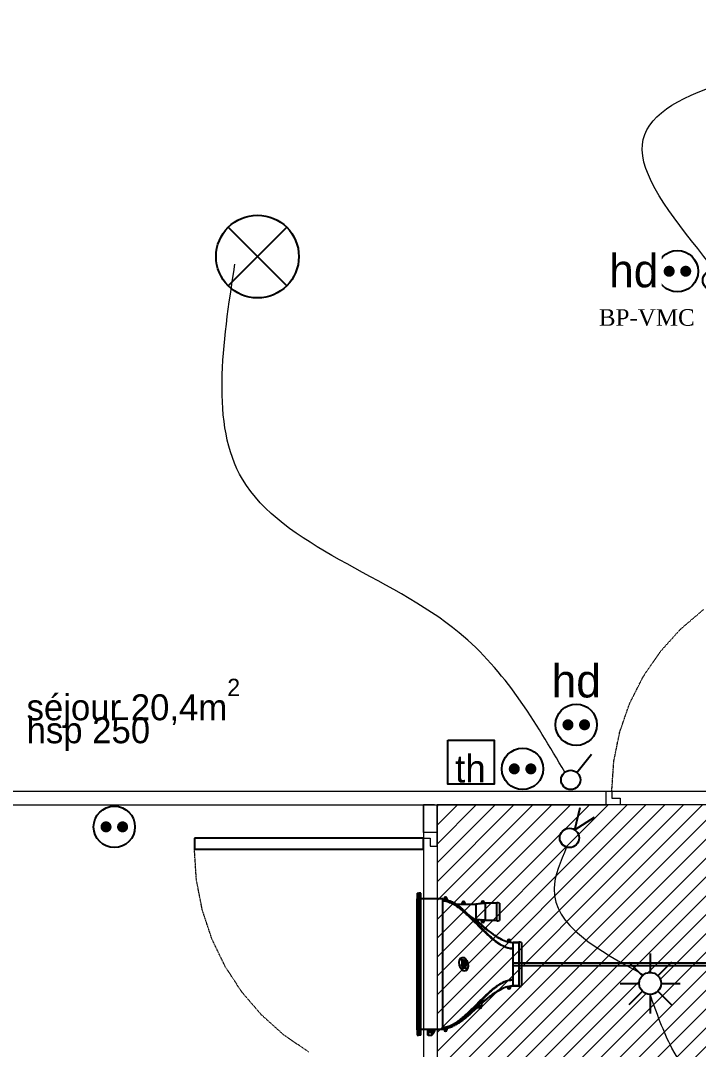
# Model space of a CAD drawing. Header units: centimetres. Extents: x 2191 to 12545, y -680 to 18662.
# Drawn here: x 7956.4 to 8202.1, y 9212.9 to 9585.8 of the extents above; entities that cross this region are included whole.
import ezdxf

# ---------------------------------------------------------------- set-up
doc = ezdxf.new("R2010")
doc.units = ezdxf.units.CM
doc.linetypes.add('Style de ligne -18', pattern=[0.164042, 0.054681, -0.109361])
doc.linetypes.add('VW-01', pattern=[0.41656, 0.20828, -0.20828])
for name, color, linetype in [('B Faux plafonds', 252, 'Continuous'), ('B Faux plafonds_Hatch', 252, 'Continuous'), ('B Général', 252, 'Continuous'), ('C ANNOTATIONS-prestations', 252, 'Continuous'), ('C ANNOTATIONS-texte', 252, 'Continuous'), ('D SURFACES-shab', 252, 'Continuous'), ('prlm-CHAUFF', 4, 'Continuous')]:
    doc.layers.add(name, color=color, linetype=linetype)
doc.layers.add('prlm-ELEC-CFO', color=1, linetype='Continuous', lineweight=25)
doc.styles.add('Eurostile', font='Eurosti.TTF')
doc.styles.add('prlm-elec-cfo', font='comic.ttf', dxfattribs={"height": 12})
doc.styles.add('prlm-vmc', font='pala.ttf', dxfattribs={"height": 14})

# ---------------------------------------------------------------- blocks, each defined once
blk = doc.blocks.new('xi.PC')
at = {"color": 0, "lineweight": 5}
blk.add_wipeout([(-7.5, -7.5), (7.5, -7.5), (7.5, 7.5), (-7.5, 7.5)], dxfattribs=at).dxf.layer = 'prlm-ELEC-CFO'
at = {"layer": 'prlm-ELEC-CFO', "color": 0, "linetype": 'ByBlock', "lineweight": 5, "const_width": 2}
for points in [[(-4, 0, 1), (-2, 0, 1)], [(2, 0, 1), (4, 0, 1)]]:
    blk.add_lwpolyline(points, format="xyb", close=True, dxfattribs=at)
at = {"layer": 'prlm-ELEC-CFO', "color": 0, "linetype": 'ByBlock', "lineweight": -2}
blk.add_circle((0, 0), 7.5, dxfattribs=at)
blk = doc.blocks.new('xi.SPOT')
at = {"color": 0, "lineweight": 5}
blk.add_wipeout([(-4, 0), (-2.83, -2.83), (0, -4), (2.83, -2.83), (4, 0), (2.83, 2.83), (0, 4), (-2.83, 2.83)], dxfattribs=at).dxf.layer = 'prlm-ELEC-CFO'
at = {"layer": 'prlm-ELEC-CFO', "color": 0, "linetype": 'ByBlock', "lineweight": -2, "flags": 128}
for points in [[(-7.69, 7.69), (-2.83, 2.83)], [(0, 10.88), (0, 4)], [(7.69, 7.69), (2.83, 2.83)], [(-10.88, 0), (-4, 0)], [(4, 0), (10.88, 0)], [(-2.83, -2.83), (-7.69, -7.69)], [(2.83, -2.83), (7.69, -7.69)], [(0, -4), (0, -10.88)]]:
    blk.add_lwpolyline(points, dxfattribs=at)
at = {"layer": 'prlm-ELEC-CFO', "color": 0, "linetype": 'ByBlock', "lineweight": -2}
blk.add_circle((0, 0), 4, dxfattribs=at)
blk = doc.blocks.new('xi.VV')
at = {"layer": 'prlm-ELEC-CFO', "color": 0}
blk.add_lwpolyline([(6.95, 3.42), (0.01, -1.13), (1.91, 6.95)], dxfattribs=at)
blk.add_circle((-2, -4), 3.5, dxfattribs=at)
blk = doc.blocks.new('xi.PTCE')
at = {"layer": 'prlm-ELEC-CFO', "color": 0}
for points in [[(-10.61, 10.61), (10.61, -10.61)], [(10.61, 10.61), (-10.61, -10.61)]]:
    blk.add_lwpolyline(points, dxfattribs=at)
at = {"layer": 'prlm-ELEC-CFO', "color": 0, "linetype": 'ByBlock'}
blk.add_circle((0, 0), 15, dxfattribs=at)
blk = doc.blocks.new('xi.SA')
at = {"layer": 'prlm-ELEC-CFO', "color": 0}
blk.add_lwpolyline([(0.2, -1.28), (5.5, 5.28)], dxfattribs=at)
blk.add_circle((-2, -4), 3.5, dxfattribs=at)
blk = doc.blocks.new('xi.DA')
at = {"layer": 'prlm-ELEC-CFO', "color": 0}
for points in [[(4.05, 1.39), (-1.17, 4.34)], [(0.61, -1.67), (7.04, 4.05), (1.81, 7.01)]]:
    blk.add_lwpolyline(points, dxfattribs=at)
blk.add_circle((-2, -4), 3.5, dxfattribs=at)
blk = doc.blocks.new('xi.PCHD')
at = {"color": 0, "lineweight": 5}
blk.add_wipeout([(-7.5, -7.5), (7.5, -7.5), (7.5, 7.5), (-7.5, 7.5)], dxfattribs=at).dxf.layer = 'prlm-ELEC-CFO'
at = {"layer": 'prlm-ELEC-CFO', "color": 0, "linetype": 'ByBlock', "lineweight": 5, "const_width": 2}
for points in [[(-4, 0, 1), (-2, 0, 1)], [(2, 0, 1), (4, 0, 1)]]:
    blk.add_lwpolyline(points, format="xyb", close=True, dxfattribs=at)
at = {"layer": 'prlm-ELEC-CFO', "color": 0, "linetype": 'ByBlock', "lineweight": -2}
blk.add_circle((0, 0), 7.5, dxfattribs=at)

msp = doc.modelspace()

# ---------------------------------------------------------------- hatches: boundary and pattern name
at = {"layer": 'B Faux plafonds_Hatch', "linetype": 'Continuous', "lineweight": 5, "true_color": 0xaaaaaa}
h = msp.add_hatch(dxfattribs=at)
h.set_pattern_fill('F_P__SOFFITE', color=253, style=0, pattern_type=2)
h.set_pattern_definition([(45, (8117.074, 9290.181), (-3.52778, 3.30729), [])])
h.paths.add_polyline_path([(8137.53, 9301.49), (8137.53, 9301.49), (8107.37, 9301.49), (8107.38, 9175.49), (8161.68, 9175.49), (8161.68, 9150.51), (8228.68, 9150.51), (8228.68, 9120.5), (8291.69, 9120.5), (8291.69, 8891.51), (8411.69, 8891.51), (8411.69, 9372.11), (8266.69, 9372.11), (8266.68, 9301.49)])

# ---------------------------------------------------------------- linework, layer by layer
at = {"layer": 'B Faux plafonds', "linetype": 'VW-01', "lineweight": 5, "flags": 128}
msp.add_lwpolyline([(8137.53, 9301.49), (8137.53, 9301.49), (8107.37, 9301.49), (8107.38, 9175.49), (8161.68, 9175.49), (8161.68, 9150.51), (8228.68, 9150.51), (8228.68, 9120.5), (8291.69, 9120.5), (8291.69, 8891.51), (8411.69, 8891.51), (8411.69, 9372.11), (8266.69, 9372.11), (8266.68, 9301.49)], close=True, dxfattribs=at)
at = {"layer": 'B Général', "linetype": 'Style de ligne -18', "lineweight": 5}
for p, q in [((8195.58, 9365.18), (8203.94, 9372.34)), ((8188.25, 9357.02), (8195.58, 9365.18)), ((8182.07, 9347.99), (8188.25, 9357.02)), ((8177.15, 9338.26), (8182.07, 9347.99)), ((8173.58, 9327.98), (8177.15, 9338.26)), ((8171.41, 9317.33), (8173.58, 9327.98)), ((8170.68, 9306.49), (8171.41, 9317.33)), ((8020.09, 9274.39), (8019.38, 9285.49)), ((8022.21, 9263.49), (8020.09, 9274.39)), ((8025.7, 9252.96), (8022.21, 9263.49)), ((8030.5, 9242.99), (8025.7, 9252.96)), ((8036.53, 9233.74), (8030.5, 9242.99)), ((8043.69, 9225.39), (8036.53, 9233.74)), ((8051.85, 9218.05), (8043.69, 9225.39)), ((8060.88, 9211.88), (8051.85, 9218.05))]:
    msp.add_line(p, q, dxfattribs=at)
at = {"layer": 'B Général', "color": 7, "linetype": 'Continuous', "lineweight": 13}
for p, q in [((7822.38, 9306.47), (8168.68, 9306.49)), ((7822.38, 9301.47), (8168.68, 9301.49)), ((8102.38, 9291.49), (8102.38, 9301.49)), ((8107.38, 9291.49), (8107.38, 9301.49))]:
    msp.add_line(p, q, dxfattribs=at)
at = {"layer": 'B Général', "color": 7, "linetype": 'Continuous', "lineweight": 5}
for p, q in [((7822.38, 9306.47), (8168.68, 9306.49)), ((8168.68, 9301.49), (8168.68, 9306.49)), ((7822.38, 9301.47), (8101.38, 9301.49)), ((8106.38, 9301.49), (8102.38, 9301.49)), ((8102.38, 9291.49), (8102.38, 9301.49)), ((8107.38, 9301.49), (8168.68, 9301.49)), ((8107.38, 9291.49), (8107.38, 9301.49)), ((8107.38, 9291.49), (8102.38, 9291.49)), ((8102.38, 9291.49), (8102.38, 9289.49)), ((8107.38, 9291.49), (8102.38, 9291.49)), ((8107.38, 9286.49), (8107.38, 9291.49)), ((8102.38, 9289.49), (8104.88, 9289.49)), ((8104.88, 9289.49), (8104.88, 9286.49)), ((8104.88, 9286.49), (8107.38, 9286.49))]:
    msp.add_line(p, q, dxfattribs=at)
at = {"layer": 'B Général'}
for p, q in [((8102.38, 9289.49), (8019.38, 9289.49)), ((8019.38, 9289.49), (8019.38, 9285.49)), ((8102.38, 9285.49), (8102.38, 9289.49)), ((8019.38, 9285.49), (8102.38, 9285.49))]:
    msp.add_line(p, q, dxfattribs=at)
at = {"layer": 'B Général', "color": 7, "linetype": 'Continuous', "lineweight": 5, "flags": 128}
msp.add_lwpolyline([(8168.68, 9306.49), (8170.68, 9306.49), (8170.68, 9303.99), (8173.68, 9303.99), (8173.68, 9301.49), (8168.68, 9301.49), (8168.68, 9301.49), (8168.68, 9301.49), (8168.68, 9305.78), (8168.68, 9305.78)], close=True, dxfattribs=at)
at = {"layer": 'D SURFACES-shab', "color": 1, "lineweight": 18, "true_color": 0xff0000, "flags": 128}
for points in [[(8261.68, 9306.5), (8261.68, 9443.41), (8217.16, 9443.41), (8217.16, 9510.42), (8222.16, 9510.42), (8222.16, 9450.41), (8405.69, 9450.41), (8405.69, 9692.42), (7821.38, 9692.42), (7821.38, 9306.5)], [(7821.38, 9301.47), (8102.38, 9301.47), (8102.38, 8891.51), (7821.38, 8891.51)], [(8261.68, 9238.53), (8261.68, 9301.49), (8107.38, 9301.49), (8107.38, 9177.59), (8161.68, 9177.59), (8161.68, 9154.81), (8228.68, 9154.81), (8228.68, 9124.81), (8291.69, 9124.81), (8291.69, 9238.53)]]:
    msp.add_lwpolyline(points, close=True, dxfattribs=at)
at = {"layer": 'prlm-CHAUFF', "ltscale": 50}
for p, q in [((8100.12, 9269.51), (8100.61, 9269.51)), ((8100.12, 9269.51), (8100.12, 9218.01)), ((8100.12, 9220.01), (8100.12, 9267.51)), ((8100.12, 9267.51), (8100.12, 9220.01)), ((8100.12, 9267.51), (8100.12, 9267.51)), ((8100.12, 9267.48), (8100.12, 9267.51)), ((8100.14, 9267.51), (8100.14, 9220.01)), ((8100.14, 9267.51), (8100.16, 9267.51)), ((8100.16, 9267.44), (8100.14, 9267.51)), ((8100.16, 9220.01), (8100.16, 9267.51)), ((8100.18, 9267.51), (8100.18, 9220.01)), ((8100.18, 9267.51), (8100.22, 9267.51)), ((8100.22, 9267.4), (8100.18, 9267.51)), ((8100.22, 9220.01), (8100.22, 9267.51)), ((8100.25, 9267.51), (8100.25, 9220.01)), ((8100.25, 9267.51), (8100.31, 9267.51)), ((8100.31, 9267.35), (8100.25, 9267.51)), ((8100.31, 9220.01), (8100.31, 9267.51)), ((8100.35, 9267.51), (8100.35, 9220.01)), ((8100.35, 9267.51), (8100.42, 9267.51)), ((8100.42, 9267.31), (8100.35, 9267.51)), ((8100.42, 9220.01), (8100.42, 9267.51)), ((8100.61, 9218.01), (8100.61, 9269.51)), ((8100.61, 9269.51), (8100.68, 9269.51)), ((8101.42, 9269.51), (8100.68, 9269.51)), ((8100.68, 9269.51), (8100.68, 9218.01)), ((8101.42, 9218.01), (8101.42, 9269.51)), ((8109.42, 9267.46), (8101.42, 9267.46)), ((8109.42, 9220.06), (8109.42, 9267.46)), ((8109.92, 9267.11), (8109.92, 9267.56)), ((8110.26, 9267.51), (8110.26, 9267.61)), ((8110.26, 9267.61), (8110.37, 9267.61)), ((8110.37, 9267.51), (8110.26, 9267.51)), ((8110.37, 9267.71), (8110.47, 9267.71)), ((8110.37, 9267.61), (8110.37, 9267.71)), ((8110.37, 9267.4), (8110.37, 9267.51)), ((8110.47, 9267.4), (8110.37, 9267.4)), ((8110.47, 9267.71), (8110.47, 9267.61)), ((8110.47, 9267.61), (8110.57, 9267.61)), ((8110.57, 9267.51), (8110.47, 9267.51)), ((8110.47, 9267.51), (8110.47, 9267.4)), ((8110.57, 9267.61), (8110.57, 9267.51)), ((8110.92, 9267.56), (8110.92, 9266.94)), ((8109.83, 9267.12), (8109.92, 9267.11)), ((8114.29, 9265.56), (8116.42, 9265.56)), ((8114.29, 9265.56), (8116.42, 9265.56)), ((8116.42, 9265.41), (8116.42, 9265.96)), ((8117.42, 9265.41), (8116.42, 9265.41)), ((8116.76, 9266.01), (8116.87, 9266.01)), ((8116.76, 9265.91), (8116.76, 9266.01)), ((8116.87, 9265.91), (8116.76, 9265.91)), ((8116.87, 9266.11), (8116.97, 9266.11)), ((8116.87, 9266.01), (8116.87, 9266.11)), ((8116.87, 9265.8), (8116.87, 9265.91)), ((8116.97, 9265.8), (8116.87, 9265.8)), ((8116.97, 9266.11), (8116.97, 9266.01)), ((8116.97, 9266.01), (8117.07, 9266.01)), ((8117.07, 9265.91), (8116.97, 9265.91)), ((8116.97, 9265.91), (8116.97, 9265.8)), ((8117.07, 9266.01), (8117.07, 9265.91)), ((8117.42, 9265.96), (8117.42, 9265.41)), ((8117.42, 9265.56), (8121.42, 9265.56)), ((8117.42, 9265.56), (8121.42, 9265.56)), ((8121.42, 9265.56), (8121.42, 9259.96)), ((8123.42, 9265.61), (8123.42, 9266.16)), ((8123.47, 9265.61), (8123.42, 9265.61)), ((8124.42, 9265.72), (8123.47, 9265.61)), ((8123.76, 9266.11), (8123.76, 9266.21)), ((8123.76, 9266.21), (8123.87, 9266.21)), ((8123.87, 9266.11), (8123.76, 9266.11)), ((8123.87, 9266.31), (8123.97, 9266.31)), ((8123.87, 9266.21), (8123.87, 9266.31)), ((8123.87, 9266), (8123.87, 9266.11)), ((8123.97, 9266), (8123.87, 9266)), ((8123.97, 9266.31), (8123.97, 9266.21)), ((8123.97, 9266.21), (8124.07, 9266.21)), ((8123.97, 9266.11), (8123.97, 9266)), ((8124.07, 9266.11), (8123.97, 9266.11)), ((8124.07, 9266.21), (8124.07, 9266.11)), ((8124.42, 9266.16), (8124.42, 9265.72)), ((8124.92, 9259.61), (8124.92, 9265.91)), ((8129.02, 9265.91), (8124.92, 9265.91)), ((8129.02, 9265.91), (8124.92, 9265.91)), ((8129.02, 9259.51), (8129.02, 9266.01)), ((8129.92, 9265.91), (8129.92, 9259.61)), ((8121.26, 9259.96), (8121.42, 9259.96)), ((8121.26, 9259.96), (8123.42, 9257.89)), ((8123.42, 9257.89), (8121.26, 9259.96)), ((8121.26, 9259.96), (8121.42, 9259.96)), ((8123.42, 9259.91), (8123.47, 9259.91)), ((8123.42, 9259.36), (8123.42, 9259.91)), ((8123.47, 9259.91), (8124.42, 9259.79)), ((8124.42, 9259.79), (8124.42, 9259.36)), ((8123.76, 9259.31), (8123.76, 9259.41)), ((8123.76, 9259.41), (8123.87, 9259.41)), ((8123.87, 9259.31), (8123.76, 9259.31)), ((8123.87, 9259.51), (8123.97, 9259.51)), ((8123.87, 9259.41), (8123.87, 9259.51)), ((8123.87, 9259.2), (8123.87, 9259.31)), ((8123.97, 9259.2), (8123.87, 9259.2)), ((8123.97, 9259.51), (8123.97, 9259.41)), ((8123.97, 9259.41), (8124.07, 9259.41)), ((8124.07, 9259.31), (8123.97, 9259.31)), ((8123.97, 9259.31), (8123.97, 9259.2)), ((8124.07, 9259.41), (8124.07, 9259.31)), ((8129.02, 9259.61), (8124.92, 9259.61)), ((8129.02, 9259.61), (8124.92, 9259.61)), ((8129.89, 9253.16), (8129.89, 9253.16)), ((8132.92, 9252.21), (8132.92, 9251.91)), ((8133.26, 9252.16), (8133.26, 9252.26)), ((8133.26, 9252.26), (8133.37, 9252.26)), ((8133.37, 9252.37), (8133.47, 9252.37)), ((8133.37, 9252.26), (8133.37, 9252.37)), ((8133.47, 9252.37), (8133.47, 9252.26)), ((8133.47, 9252.26), (8133.57, 9252.26)), ((8133.57, 9252.26), (8133.57, 9252.16)), ((8133.92, 9251.66), (8133.92, 9252.21)), ((8132.92, 9251.91), (8133.6, 9251.71)), ((8133.37, 9252.16), (8133.26, 9252.16)), ((8133.37, 9252.06), (8133.37, 9252.16)), ((8133.47, 9252.06), (8133.37, 9252.06)), ((8133.47, 9252.16), (8133.47, 9252.06)), ((8133.57, 9252.16), (8133.47, 9252.16)), ((8133.92, 9251.66), (8133.6, 9251.71)), ((8134.92, 9249.43), (8134.92, 9251.66)), ((8137.02, 9251.66), (8134.92, 9251.66)), ((8134.92, 9251.66), (8137.02, 9251.66)), ((8134.92, 9238.09), (8134.92, 9249.43)), ((8137.02, 9251.76), (8137.02, 9235.76)), ((8137.92, 9251.66), (8137.92, 9235.86)), ((8134.92, 9244.26), (8337.09, 9244.26)), ((8134.92, 9243.26), (8338.09, 9243.26)), ((8134.92, 9235.86), (8134.92, 9238.09)), ((8129.89, 9234.35), (8129.89, 9234.38)), ((8130.43, 9234.64), (8130.43, 9234.67)), ((8132.92, 9235.6), (8133.6, 9235.8)), ((8132.92, 9235.3), (8132.92, 9235.6)), ((8133.26, 9235.25), (8133.26, 9235.35)), ((8133.26, 9235.35), (8133.37, 9235.35)), ((8133.37, 9235.25), (8133.26, 9235.25)), ((8133.37, 9235.45), (8133.47, 9235.45)), ((8133.37, 9235.35), (8133.37, 9235.45)), ((8133.37, 9235.14), (8133.37, 9235.25)), ((8133.47, 9235.14), (8133.37, 9235.14)), ((8133.47, 9235.45), (8133.47, 9235.35)), ((8133.47, 9235.35), (8133.57, 9235.35)), ((8133.47, 9235.25), (8133.47, 9235.14)), ((8133.57, 9235.25), (8133.47, 9235.25)), ((8133.57, 9235.35), (8133.57, 9235.25)), ((8133.6, 9235.8), (8133.92, 9235.85)), ((8133.92, 9235.85), (8133.92, 9235.3)), ((8137.02, 9235.86), (8134.92, 9235.86)), ((8134.92, 9235.86), (8137.02, 9235.86)), ((8122.42, 9228.93), (8123.42, 9229.93)), ((8123.42, 9229.93), (8123.42, 9228.32)), ((8122.42, 9228.32), (8122.42, 9228.93)), ((8122.76, 9228.27), (8122.76, 9228.37)), ((8122.76, 9228.37), (8122.87, 9228.37)), ((8122.87, 9228.27), (8122.76, 9228.27)), ((8122.87, 9228.47), (8122.97, 9228.47)), ((8122.87, 9228.37), (8122.87, 9228.47)), ((8122.87, 9228.16), (8122.87, 9228.27)), ((8122.97, 9228.16), (8122.87, 9228.16)), ((8122.97, 9228.47), (8122.97, 9228.37)), ((8122.97, 9228.37), (8123.07, 9228.37)), ((8123.07, 9228.27), (8122.97, 9228.27)), ((8122.97, 9228.27), (8122.97, 9228.16)), ((8123.07, 9228.37), (8123.07, 9228.27)), ((8100.12, 9220.01), (8100.12, 9220.03)), ((8100.12, 9220.01), (8100.12, 9220.01)), ((8100.14, 9220.01), (8100.16, 9220.07)), ((8100.16, 9220.01), (8100.14, 9220.01)), ((8100.18, 9220.01), (8100.22, 9220.12)), ((8100.22, 9220.01), (8100.18, 9220.01)), ((8100.25, 9220.01), (8100.31, 9220.16)), ((8100.31, 9220.01), (8100.25, 9220.01)), ((8100.35, 9220.01), (8100.42, 9220.21)), ((8100.42, 9220.01), (8100.35, 9220.01)), ((8109.42, 9220.06), (8101.42, 9220.06)), ((8104.02, 9219.96), (8103.93, 9219.87)), ((8103.93, 9219.87), (8104.02, 9219.78)), ((8104.02, 9219.72), (8103.93, 9219.63)), ((8103.93, 9219.63), (8104.02, 9219.54)), ((8103.98, 9219.57), (8103.93, 9219.52)), ((8103.93, 9219.52), (8103.99, 9219.46)), ((8104.02, 9219.48), (8103.93, 9219.39)), ((8103.93, 9219.39), (8104.02, 9219.3)), ((8103.98, 9219.33), (8103.93, 9219.27)), ((8103.93, 9219.27), (8104, 9219.2)), ((8104.02, 9219.22), (8103.93, 9219.13)), ((8103.93, 9219.13), (8104.02, 9219.04)), ((8103.99, 9219.06), (8103.93, 9218.99)), ((8104.02, 9219.03), (8103.93, 9218.94)), ((8103.93, 9218.99), (8103.95, 9218.96)), ((8103.93, 9218.94), (8104.02, 9218.85)), ((8104.01, 9218.86), (8103.93, 9218.77)), ((8103.93, 9218.77), (8104.02, 9218.68)), ((8103.96, 9218.74), (8103.93, 9218.71)), ((8103.93, 9218.71), (8103.96, 9218.67)), ((8104, 9218.7), (8103.93, 9218.63)), ((8103.98, 9220.06), (8104.02, 9220.02)), ((8104.02, 9220.06), (8104.02, 9219.69)), ((8104.02, 9219.69), (8105.83, 9219.69)), ((8104.02, 9219.12), (8104.02, 9219.69)), ((8104.02, 9219.12), (8104.02, 9219.12)), ((8104.02, 9219.12), (8105.46, 9219.12)), ((8104.02, 9218.09), (8104.02, 9219.12)), ((8104.07, 9219.04), (8104.02, 9219.12)), ((8104.07, 9219.04), (8104.07, 9218.05)), ((8105.43, 9219.04), (8104.07, 9219.04)), ((8105.46, 9219.12), (8105.43, 9219.04)), ((8105.46, 9219.12), (8105.83, 9219.69)), ((8105.66, 9219.22), (8105.88, 9219.56)), ((8105.88, 9218.7), (8105.66, 9218.36)), ((8105.67, 9218.75), (8105.85, 9218.75)), ((8105.84, 9218.74), (8105.67, 9218.74)), ((8105.67, 9218.48), (8105.84, 9218.74)), ((8106.21, 9219.35), (8105.74, 9219.35)), ((8105.78, 9219.4), (8106.27, 9219.4)), ((8105.83, 9219.69), (8106.08, 9220.06)), ((8105.84, 9218.74), (8105.85, 9218.75)), ((8105.88, 9218.7), (8105.84, 9218.74)), ((8105.85, 9218.75), (8106.21, 9219.35)), ((8105.89, 9218.72), (8105.85, 9218.75)), ((8105.88, 9219.56), (8105.89, 9219.57)), ((8105.89, 9218.72), (8105.88, 9218.7)), ((8105.89, 9219.57), (8106.22, 9220.06)), ((8106.24, 9219.32), (8105.89, 9218.72)), ((8106.21, 9219.35), (8106.24, 9219.32)), ((8106.27, 9219.4), (8106.31, 9219.43)), ((8106.27, 9219.4), (8106.27, 9219.4)), ((8109.83, 9220.39), (8109.92, 9220.4)), ((8109.92, 9219.96), (8109.92, 9220.4)), ((8110.26, 9219.91), (8110.26, 9220.01)), ((8110.26, 9220.01), (8110.37, 9220.01)), ((8110.37, 9219.91), (8110.26, 9219.91)), ((8110.37, 9220.11), (8110.47, 9220.11)), ((8110.37, 9220.01), (8110.37, 9220.11)), ((8110.37, 9219.8), (8110.37, 9219.91)), ((8110.47, 9219.8), (8110.37, 9219.8)), ((8110.47, 9220.11), (8110.47, 9220.01)), ((8110.47, 9220.01), (8110.57, 9220.01)), ((8110.57, 9219.91), (8110.47, 9219.91)), ((8110.47, 9219.91), (8110.47, 9219.8)), ((8110.57, 9220.01), (8110.57, 9219.91)), ((8110.92, 9220.57), (8110.92, 9219.96)), ((8100.12, 9218.01), (8100.61, 9218.01)), ((8100.68, 9218.01), (8100.61, 9218.01)), ((8101.42, 9218.01), (8100.68, 9218.01)), ((8103.93, 9218.63), (8104.02, 9218.54)), ((8103.99, 9218.57), (8103.93, 9218.5)), ((8103.93, 9218.5), (8104.02, 9218.41)), ((8103.94, 9218.48), (8103.93, 9218.47)), ((8103.93, 9218.47), (8103.96, 9218.43)), ((8103.98, 9218.45), (8103.93, 9218.4)), ((8103.93, 9218.4), (8104.02, 9218.31)), ((8103.97, 9218.35), (8103.93, 9218.31)), ((8103.93, 9218.31), (8104.02, 9218.22)), ((8103.96, 9218.28), (8103.93, 9218.25)), ((8103.93, 9218.25), (8104.02, 9218.16)), ((8103.95, 9218.23), (8103.93, 9218.2)), ((8103.93, 9218.2), (8104.02, 9218.11)), ((8104.02, 9218.09), (8104.02, 9218.09)), ((8104.07, 9218.05), (8104.02, 9218.09)), ((8104.07, 9218.05), (8105.43, 9218.05))]:
    msp.add_line(p, q, dxfattribs=at)
for centre, radius in [((8110.42, 9267.56), 0.3), ((8110.42, 9267.56), 0.25), ((8116.92, 9265.96), 0.3), ((8116.92, 9265.96), 0.25), ((8123.92, 9266.16), 0.3), ((8123.92, 9266.16), 0.25), ((8123.92, 9259.36), 0.3), ((8123.92, 9259.36), 0.25), ((8133.42, 9252.21), 0.3), ((8133.42, 9252.21), 0.25), ((8133.42, 9235.3), 0.3), ((8133.42, 9235.3), 0.25), ((8122.92, 9228.32), 0.3), ((8122.92, 9228.32), 0.25), ((8110.42, 9219.96), 0.3), ((8110.42, 9219.96), 0.25)]:
    msp.add_circle(centre, radius, dxfattribs=at)
for centre, radius, start, end in [((8110.42, 9267.56), 0.5, 0, 180), ((8108.06, 9255.17), 12.12, 73.7263, 76.3852), ((8100.64, 9246.24), 23.65, 46.4099, 54.7501), ((8116.92, 9265.96), 0.5, 0, 180), ((8123.92, 9266.16), 0.5, 0, 180), ((8129.25, 9264.02), 2, 70.5755, 96.7441), ((8129.25, 9264.02), 2, 70.5755, 96.7441), ((8141.46, 9288.5), 35.1, 225.7111, 229.5265), ((8123.92, 9259.36), 0.5, 180, 0), ((8131.52, 9266.27), 11.66, 225.9701, 230.4245), ((8131.74, 9266.52), 11.99, 226.0326, 230.3619), ((8149.48, 9286.89), 39, 229.3887, 239.86), ((8149.48, 9286.89), 39, 229.3887, 239.8601), ((8129.25, 9261.49), 2, 263.2559, 289.4245), ((8129.25, 9261.49), 2, 263.2559, 289.4245), ((8139.58, 9270.67), 20.01, 241.0483, 242.7983), ((8139.58, 9270.67), 20.01, 241.0482, 242.7982), ((8135.89, 9263.27), 11.74, 242.3321, 255.441), ((8135.74, 9262.91), 11.35, 242.1374, 255.6929), ((8133.42, 9252.21), 0.5, 0, 180), ((8134.93, 9259.48), 7.82, 262.5763, 269.9264), ((8134.9, 9258.83), 7.17, 262.0923, 263.5448), ((8134.92, 9259.42), 7.77, 262.5456, 269.9423), ((8134.9, 9258.83), 7.17, 263.9053, 270.1157), ((8137.25, 9249.77), 2, 70.5755, 96.7441), ((8137.25, 9249.77), 2, 70.5755, 96.7441), ((8149.48, 9200.62), 39, 120.1399, 130.6113), ((8136.4, 9222.65), 13.43, 102.9954, 126.0824), ((8139.58, 9216.84), 20.01, 117.2018, 118.9518), ((8135.74, 9224.6), 11.35, 104.4106, 117.8626), ((8133.42, 9235.3), 0.5, 180, 0), ((8134.93, 9228.03), 7.82, 90.0736, 97.4237), ((8134.91, 9228.65), 7.25, 89.9215, 97.8382), ((8134.92, 9228.09), 7.77, 90.0577, 97.4544), ((8137.25, 9237.74), 2, 263.2559, 289.4245), ((8137.25, 9237.74), 2, 263.2559, 289.4245), ((8131.52, 9221.25), 11.66, 129.5755, 134.0299), ((8131.74, 9220.99), 11.99, 129.6381, 133.9674), ((8149.48, 9200.62), 39, 122.5506, 130.6113), ((8122.92, 9228.32), 0.5, 180, 0), ((8106.53, 9219.03), 0.448, 124.6713, 135.4982), ((8106.87, 9219), 0.703, 143.033, 152.9325), ((8095.38, 9225.47), 12.5, 331.3177, 331.5903), ((8094.18, 9226.12), 13.85, 331.9182, 334.0515), ((8094.53, 9225.99), 13.43, 332.115, 333.7632), ((8110.42, 9219.96), 0.5, 180, 0), ((8095.38, 9225.47), 12.5, 323.7494, 325.0637), ((8106.33, 9217.87), 0.836, 144.1326, 149.2425)]:
    msp.add_arc(centre, radius, start, end, dxfattribs=at)
msp.add_ellipse((8116.96, 9243.76), major_axis=(0.57, -2.49), ratio=0.600775, dxfattribs=at)
for points, knots in [([(8109.42, 9267.15), (8109.69, 9267.14), (8109.97, 9267.11), (8110.61, 9267.01), (8110.97, 9266.92), (8112.02, 9266.6), (8112.7, 9266.3), (8114.01, 9265.58), (8114.63, 9265.18), (8115.82, 9264.31), (8116.39, 9263.85), (8116.95, 9263.37)], [0.0331631, 0.0331631, 0.0331631, 0.0331631, 0.125, 0.125, 0.25, 0.25, 0.5, 0.5, 0.75, 0.75, 1, 1, 1, 1]), ([(8134.92, 9249.43), (8134.75, 9249.43), (8134.58, 9249.43), (8134.24, 9249.46), (8134.07, 9249.48), (8133.56, 9249.55), (8133.23, 9249.62), (8132.58, 9249.81), (8132.26, 9249.92), (8131.63, 9250.17), (8131.32, 9250.31), (8130.42, 9250.76), (8129.85, 9251.1), (8128.75, 9251.83), (8128.23, 9252.22), (8126.69, 9253.45), (8125.71, 9254.33), (8123.81, 9256.14), (8122.88, 9257.07), (8121.02, 9258.94), (8120.09, 9259.88), (8118.19, 9261.71), (8117.22, 9262.6), (8115.69, 9263.83), (8115.17, 9264.23), (8114.35, 9264.79), (8114.08, 9264.97), (8113.51, 9265.31), (8113.22, 9265.47), (8112.33, 9265.93), (8111.72, 9266.18), (8110.77, 9266.46), (8110.45, 9266.53), (8109.89, 9266.61), (8109.65, 9266.64), (8109.42, 9266.65)], [0, 0, 0, 0, 0.015625, 0.015625, 0.03125, 0.03125, 0.0625, 0.0625, 0.09375, 0.09375, 0.125, 0.125, 0.1875, 0.1875, 0.25, 0.25, 0.375, 0.375, 0.5, 0.5, 0.625, 0.625, 0.75, 0.75, 0.8125, 0.8125, 0.84375, 0.84375, 0.875, 0.875, 0.9375, 0.9375, 0.96875, 0.96875, 0.9907189, 0.9907189, 0.9907189, 0.9907189]), ([(8110.92, 9266.95), (8111.21, 9266.88), (8111.51, 9266.8), (8111.94, 9266.65), (8112.09, 9266.6), (8112.38, 9266.49), (8112.52, 9266.43), (8112.94, 9266.26), (8113.22, 9266.13), (8113.76, 9265.85), (8114.03, 9265.71), (8114.29, 9265.56)], [0, 0, 0, 0, 0.25, 0.25, 0.375, 0.375, 0.5, 0.5, 0.75, 0.75, 1, 1, 1, 1]), ([(8114.29, 9265.56), (8114.01, 9265.72), (8113.73, 9265.87), (8113.16, 9266.16), (8112.86, 9266.29), (8112.27, 9266.54), (8111.96, 9266.65), (8111.59, 9266.77), (8111.52, 9266.79), (8111.45, 9266.81)], [0, 0, 0, 0, 0.25, 0.25, 0.5, 0.5, 0.75, 0.75, 0.8062429, 0.8062429, 0.8062429, 0.8062429]), ([(8118.68, 9261.8), (8119.92, 9260.6), (8121.12, 9259.35), (8123.52, 9256.86), (8124.71, 9255.61), (8126.59, 9253.82), (8127.22, 9253.25), (8128.55, 9252.14), (8129.23, 9251.62), (8130.33, 9250.91), (8130.7, 9250.69), (8131.49, 9250.28), (8131.89, 9250.09), (8132.72, 9249.78), (8133.15, 9249.65), (8133.81, 9249.52), (8134.03, 9249.48), (8134.36, 9249.45), (8134.47, 9249.44), (8134.69, 9249.43), (8134.81, 9249.43), (8134.92, 9249.43)], [0, 0, 0, 0, 0.25, 0.25, 0.5, 0.5, 0.625, 0.625, 0.75, 0.75, 0.8125, 0.8125, 0.875, 0.875, 0.9375, 0.9375, 0.96875, 0.96875, 0.984375, 0.984375, 1, 1, 1, 1]), ([(8118.68, 9261.8), (8118.94, 9261.57), (8119.21, 9261.34), (8119.72, 9260.93), (8119.97, 9260.74), (8120.44, 9260.39), (8120.67, 9260.25), (8120.95, 9260.08), (8121.03, 9260.04), (8121.17, 9259.97), (8121.23, 9259.96), (8121.26, 9259.96)], [0, 0, 0, 0, 0.25, 0.25, 0.5, 0.5, 0.75, 0.75, 0.875, 0.875, 1, 1, 1, 1]), ([(8130.87, 9252.66), (8130.54, 9252.82), (8129.83, 9253.19), (8128.77, 9253.83), (8127.68, 9254.59), (8126.6, 9255.41), (8125.52, 9256.29), (8124.23, 9257.41), (8122.88, 9258.62), (8121.85, 9259.56), (8121.41, 9259.96)], [0.1568082, 0.1568082, 0.1568082, 0.1568082, 0.2305418, 0.3149874, 0.4025619, 0.4929385, 0.5856877, 0.6803551, 0.8317746, 0.9509578, 0.9509578, 0.9509578, 0.9509578]), ([(8116.04, 9245.69), (8116.76, 9244.97), (8116.86, 9244.59), (8116.82, 9244.21), (8116.75, 9243.59), (8116.35, 9242.95), (8116.92, 9242.21)], [0, 0, 0, 0, 0.389075, 0.389075, 0.389075, 1, 1, 1, 1]), ([(8117.09, 9245.38), (8117.81, 9244.66), (8117.9, 9244.28), (8117.86, 9243.89), (8117.79, 9243.28), (8117.39, 9242.64), (8117.97, 9241.9)], [0, 0, 0, 0, 0.389075, 0.389075, 0.389075, 1, 1, 1, 1]), ([(8134.92, 9238.09), (8134.74, 9238.08), (8134.57, 9238.08), (8134.23, 9238.05), (8134.06, 9238.03), (8133.55, 9237.95), (8133.22, 9237.87), (8132.56, 9237.68), (8132.24, 9237.56), (8131.61, 9237.29), (8131.3, 9237.14), (8130.4, 9236.66), (8129.84, 9236.3), (8128.75, 9235.52), (8128.23, 9235.11), (8126.71, 9233.83), (8125.75, 9232.91), (8123.87, 9231.03), (8122.95, 9230.07), (8121.11, 9228.15), (8120.18, 9227.19), (8118.28, 9225.32), (8117.31, 9224.42), (8115.77, 9223.17), (8115.24, 9222.77), (8114.42, 9222.21), (8114.14, 9222.03), (8113.56, 9221.68), (8113.27, 9221.52), (8112.37, 9221.07), (8111.75, 9220.82), (8110.79, 9220.55), (8110.46, 9220.48), (8109.89, 9220.4), (8109.66, 9220.37), (8109.42, 9220.36)], [0, 0, 0, 0, 0.015625, 0.015625, 0.03125, 0.03125, 0.0625, 0.0625, 0.09375, 0.09375, 0.125, 0.125, 0.1875, 0.1875, 0.25, 0.25, 0.375, 0.375, 0.5, 0.5, 0.625, 0.625, 0.75, 0.75, 0.8125, 0.8125, 0.84375, 0.84375, 0.875, 0.875, 0.9375, 0.9375, 0.96875, 0.96875, 0.9908046, 0.9908046, 0.9908046, 0.9908046]), ([(8109.42, 9220.86), (8109.65, 9220.87), (8109.89, 9220.9), (8110.45, 9220.98), (8110.77, 9221.06), (8111.72, 9221.33), (8112.33, 9221.58), (8113.22, 9222.04), (8113.51, 9222.2), (8114.08, 9222.55), (8114.35, 9222.73), (8115.17, 9223.28), (8115.69, 9223.68), (8117.22, 9224.92), (8118.19, 9225.81), (8120.09, 9227.64), (8121.02, 9228.57), (8122.88, 9230.44), (8123.81, 9231.37), (8125.71, 9233.19), (8126.69, 9234.07), (8128.23, 9235.29), (8128.75, 9235.68), (8129.85, 9236.41), (8130.42, 9236.75), (8131.32, 9237.21), (8131.63, 9237.35), (8132.26, 9237.6), (8132.58, 9237.71), (8133.23, 9237.89), (8133.57, 9237.96), (8134.07, 9238.04), (8134.24, 9238.05), (8134.58, 9238.08), (8134.75, 9238.08), (8134.92, 9238.09)], [0.0092808, 0.0092808, 0.0092808, 0.0092808, 0.03125, 0.03125, 0.0625, 0.0625, 0.125, 0.125, 0.15625, 0.15625, 0.1875, 0.1875, 0.25, 0.25, 0.375, 0.375, 0.5, 0.5, 0.625, 0.625, 0.75, 0.75, 0.8125, 0.8125, 0.875, 0.875, 0.90625, 0.90625, 0.9375, 0.9375, 0.96875, 0.96875, 0.984375, 0.984375, 1, 1, 1, 1]), ([(8123.41, 9229.37), (8123.77, 9229.7), (8124.56, 9230.39), (8125.77, 9231.43), (8126.95, 9232.38), (8128.03, 9233.18), (8129, 9233.83), (8129.94, 9234.39), (8130.56, 9234.71), (8130.85, 9234.84)], [0.5730592, 0.5730592, 0.5730592, 0.5730592, 0.626259, 0.6884084, 0.7489718, 0.7930827, 0.8358988, 0.8773199, 0.9123747, 0.9123747, 0.9123747, 0.9123747]), ([(8110.92, 9220.57), (8111.2, 9220.63), (8111.49, 9220.71), (8112.05, 9220.9), (8112.34, 9221), (8113.16, 9221.35), (8113.69, 9221.61), (8114.71, 9222.2), (8115.21, 9222.51), (8116.19, 9223.19), (8116.67, 9223.54), (8118.06, 9224.64), (8118.96, 9225.42), (8120.71, 9227.02), (8121.56, 9227.84), (8122.42, 9228.66)], [0, 0, 0, 0, 0.0625, 0.0625, 0.125, 0.125, 0.25, 0.25, 0.375, 0.375, 0.5, 0.5, 0.75, 0.75, 1, 1, 1, 1]), ([(8114.96, 9222.36), (8115.12, 9222.46), (8115.62, 9222.78), (8116.43, 9223.35), (8117.4, 9224.09), (8118.37, 9224.88), (8119.45, 9225.8), (8120.64, 9226.85), (8121.66, 9227.78), (8122.25, 9228.32), (8122.41, 9228.47)], [0.1694223, 0.1694223, 0.1694223, 0.1694223, 0.1906001, 0.2339285, 0.2787061, 0.3247019, 0.3716424, 0.4351709, 0.4991397, 0.523565, 0.523565, 0.523565, 0.523565]), ([(8105.43, 9218.05), (8105.46, 9218.07), (8105.48, 9218.1), (8105.51, 9218.21), (8105.52, 9218.28), (8105.52, 9218.4), (8105.51, 9218.45), (8105.51, 9218.55), (8105.5, 9218.6), (8105.48, 9218.77), (8105.46, 9218.9), (8105.43, 9219.04)], [0, 0, 0, 0, 0.25, 0.25, 0.5, 0.5, 0.625, 0.625, 0.75, 0.75, 1, 1, 1, 1]), ([(8105.62, 9219.11), (8105.62, 9219.11), (8105.62, 9219.11), (8105.62, 9219.12), (8105.62, 9219.12), (8105.62, 9219.13), (8105.62, 9219.14), (8105.62, 9219.14), (8105.62, 9219.15), (8105.63, 9219.16), (8105.63, 9219.18), (8105.65, 9219.2), (8105.65, 9219.21), (8105.66, 9219.22)], [0, 0, 0, 0, 0.061789, 0.122374, 0.182441, 0.242697, 0.303842, 0.366548, 0.43144, 0.49908, 0.668346, 0.832646, 1, 1, 1, 1]), ([(8105.62, 9218.31), (8105.63, 9218.31), (8105.63, 9218.32), (8105.64, 9218.33), (8105.64, 9218.34), (8105.65, 9218.36), (8105.65, 9218.37), (8105.66, 9218.38), (8105.66, 9218.4), (8105.66, 9218.42), (8105.67, 9218.43), (8105.67, 9218.45), (8105.67, 9218.47), (8105.67, 9218.49), (8105.68, 9218.51), (8105.68, 9218.53), (8105.68, 9218.56), (8105.68, 9218.59), (8105.68, 9218.63), (8105.68, 9218.68), (8105.67, 9218.73), (8105.67, 9218.78), (8105.66, 9218.84), (8105.65, 9218.9), (8105.64, 9218.97), (8105.63, 9219.04), (8105.62, 9219.08), (8105.62, 9219.11)], [0.0304712, 0.0304712, 0.0304712, 0.0304712, 0.0599457, 0.0897682, 0.1195016, 0.1491541, 0.1787343, 0.2082505, 0.2377114, 0.2671256, 0.2965018, 0.3258487, 0.355175, 0.3844897, 0.4138015, 0.4431194, 0.4724522, 0.5018089, 0.5568669, 0.611863, 0.6668562, 0.7219052, 0.7770682, 0.8324028, 0.8879658, 0.9438132, 1, 1, 1, 1]), ([(8106.27, 9219.4), (8106.27, 9219.4), (8106.28, 9219.41), (8106.28, 9219.42), (8106.29, 9219.43), (8106.3, 9219.43), (8106.3, 9219.44), (8106.31, 9219.46), (8106.31, 9219.47), (8106.32, 9219.48), (8106.32, 9219.49), (8106.33, 9219.51), (8106.33, 9219.52), (8106.33, 9219.54), (8106.33, 9219.56), (8106.34, 9219.57), (8106.34, 9219.59), (8106.34, 9219.61), (8106.34, 9219.64), (8106.34, 9219.67), (8106.33, 9219.71), (8106.33, 9219.76), (8106.32, 9219.8), (8106.32, 9219.85), (8106.31, 9219.91), (8106.3, 9219.97), (8106.29, 9220.01), (8106.28, 9220.04), (8106.28, 9220.05)], [0, 0, 0, 0, 0.0300773, 0.0600539, 0.0899314, 0.1197114, 0.1493956, 0.1789856, 0.2084831, 0.2378898, 0.2672073, 0.2964374, 0.3255817, 0.3546421, 0.3836203, 0.4125181, 0.4413372, 0.4700795, 0.4987468, 0.5532579, 0.6080368, 0.6630958, 0.7184471, 0.7741027, 0.8300742, 0.8863734, 0.9430116, 0.9677174, 0.9677174, 0.9677174, 0.9677174]), ([(8106.32, 9220.05), (8106.32, 9220.05), (8106.33, 9220.04), (8106.33, 9220.01), (8106.34, 9219.98), (8106.34, 9219.95), (8106.35, 9219.92), (8106.35, 9219.89), (8106.36, 9219.87), (8106.36, 9219.84), (8106.37, 9219.81), (8106.37, 9219.79), (8106.37, 9219.76), (8106.37, 9219.74), (8106.37, 9219.72), (8106.38, 9219.69), (8106.38, 9219.67), (8106.38, 9219.64), (8106.38, 9219.61), (8106.37, 9219.58), (8106.37, 9219.55), (8106.36, 9219.52), (8106.36, 9219.5), (8106.35, 9219.47), (8106.34, 9219.45), (8106.32, 9219.44), (8106.31, 9219.43), (8106.31, 9219.43)], [0.053874, 0.053874, 0.053874, 0.053874, 0.0607104, 0.0907643, 0.1206402, 0.1503557, 0.1799287, 0.2093776, 0.238721, 0.2679778, 0.2971672, 0.3263086, 0.3554219, 0.3845269, 0.4136437, 0.4427926, 0.4719939, 0.5012681, 0.5562327, 0.6110034, 0.6657154, 0.7205017, 0.7754929, 0.8308166, 0.8865967, 0.9429527, 1, 1, 1, 1]), ([(8106.37, 9219.52), (8106.37, 9219.52), (8106.38, 9219.53), (8106.38, 9219.54), (8106.39, 9219.55), (8106.39, 9219.57), (8106.39, 9219.58), (8106.4, 9219.59), (8106.4, 9219.61), (8106.4, 9219.63), (8106.4, 9219.64), (8106.4, 9219.66), (8106.4, 9219.68), (8106.4, 9219.71), (8106.4, 9219.74), (8106.4, 9219.78), (8106.4, 9219.82), (8106.39, 9219.87), (8106.38, 9219.92), (8106.38, 9219.97), (8106.37, 9220.02), (8106.36, 9220.05), (8106.36, 9220.05)], [0.1059402, 0.1059402, 0.1059402, 0.1059402, 0.1359504, 0.1694868, 0.202886, 0.2361704, 0.2693627, 0.3024859, 0.3355633, 0.3686184, 0.401675, 0.434757, 0.4678887, 0.5010941, 0.5629781, 0.6246926, 0.6863942, 0.7482374, 0.8103737, 0.8729511, 0.9361135, 0.9654522, 0.9654522, 0.9654522, 0.9654522])]:
    msp.add_open_spline(points, degree=3, knots=knots, dxfattribs=at)
for points in [[(8110.92, 9266.94), (8110.59, 9267.02), (8110.25, 9267.08), (8109.92, 9267.11)], [(8123.42, 9265.77), (8122.75, 9265.67), (8122.08, 9265.56), (8121.42, 9265.56)], [(8123.42, 9265.77), (8122.75, 9265.67), (8122.08, 9265.56), (8121.42, 9265.56)], [(8124.92, 9265.91), (8124.75, 9265.91), (8124.58, 9265.9), (8124.42, 9265.89)], [(8124.92, 9265.91), (8124.75, 9265.91), (8124.58, 9265.9), (8124.42, 9265.89)], [(8123.42, 9259.74), (8122.75, 9259.84), (8122.08, 9259.96), (8121.42, 9259.96)], [(8123.42, 9259.74), (8122.75, 9259.84), (8122.08, 9259.96), (8121.42, 9259.96)], [(8124.92, 9259.61), (8124.75, 9259.61), (8124.58, 9259.61), (8124.42, 9259.63)], [(8124.92, 9259.61), (8124.75, 9259.61), (8124.58, 9259.61), (8124.42, 9259.63)], [(8116.46, 9244.3), (8116.5, 9244.69), (8116.4, 9245.07), (8116.04, 9245.69)], [(8116.58, 9245.54), (8117.29, 9244.81), (8117.39, 9244.44), (8117.35, 9244.05)], [(8116.99, 9244.15), (8117.03, 9244.54), (8116.94, 9244.92), (8116.58, 9245.54)], [(8117.5, 9243.99), (8117.54, 9244.38), (8117.45, 9244.76), (8117.09, 9245.38)], [(8116.92, 9242.21), (8115.99, 9243.04), (8116.39, 9243.69), (8116.46, 9244.3)], [(8117.46, 9242.06), (8116.52, 9242.88), (8116.93, 9243.53), (8116.99, 9244.15)], [(8117.35, 9244.05), (8117.28, 9243.44), (8116.88, 9242.79), (8117.46, 9242.06)], [(8117.97, 9241.9), (8117.03, 9242.73), (8117.44, 9243.38), (8117.5, 9243.99)], [(8109.92, 9220.4), (8110.25, 9220.44), (8110.59, 9220.49), (8110.92, 9220.57)]]:
    msp.add_open_spline(points, degree=3, dxfattribs=at)
at = {"layer": 'prlm-ELEC-CFO', "lineweight": 13}
for points in [[(8206.38, 9497.49), (8181.69, 9538.9), (8265.92, 9574.37)], [(8153.67, 9313.35), (8115.38, 9363.87), (8036.81, 9419.53), (8034.03, 9497.45)]]:
    msp.add_spline(points, degree=3, dxfattribs=at)

# ---------------------------------------------------------------- block references
at = {"layer": 'prlm-ELEC-CFO'}
for name, p in [('xi.PTCE', (8042.24, 9500.25)), ('xi.DA', (8209.15, 9495.65)), ('xi.SA', (8157.78, 9314.56)), ('xi.VV', (8157.33, 9293.55))]:
    msp.add_blockref(name, p, dxfattribs=at)

# ---------------------------------------------------------------- texts
at = {"layer": 'C ANNOTATIONS-prestations', "insert": (7958.53, 9333.26), "char_height": 9.412, "width": 106.0944, "attachment_point": 1, "line_spacing_factor": 0.894142, "style": 'Eurostile'}
msp.add_mtext('hsp 250', dxfattribs=at)
at = {"layer": 'C ANNOTATIONS-texte', "insert": (7958.53, 9347.23), "char_height": 9.412, "width": 102.2143, "attachment_point": 1, "line_spacing_factor": 0.894142, "style": 'Eurostile'}
msp.add_mtext('séjour 20,4m{\\H0.6667x;\\S2^ ;}', dxfattribs=at)
at = {"layer": 'prlm-ELEC-CFO', "insert": (8166, 9481.18), "char_height": 6, "attachment_point": 1, "style": 'prlm-vmc'}
msp.add_mtext_dynamic_manual_height_columns('BP-VMC', width=101.1298, gutter_width=50, heights=[0], dxfattribs=at)

# ---------------------------------------------------------------- next in the draw order: block references
at = {"layer": 'prlm-ELEC-CFO'}
for name, p in [('xi.PCHD', (8194.48, 9494.93)), ('xi.PCHD', (8157.8, 9330.54)), ('xi.PC', (8138.34, 9314.56)), ('xi.PC', (7990.34, 9293.54)), ('xi.SPOT', (8184.59, 9236.77))]:
    msp.add_blockref(name, p, dxfattribs=at)

# ---------------------------------------------------------------- next in the draw order: texts
at = {"layer": 'prlm-ELEC-CFO', "lineweight": 20, "insert": (8119.43, 9314.57), "char_height": 10, "attachment_point": 5, "line_spacing_factor": 0.8, "style": 'prlm-elec-cfo', "bg_fill": 3, "box_fill_scale": 1.1, "bg_fill_color": 256, "bg_fill_transparency": 0}
msp.add_mtext('th', dxfattribs=at)

# ---------------------------------------------------------------- next in the draw order: linework, layer by layer
at = {"layer": 'prlm-ELEC-CFO', "lineweight": 25}
msp.add_lwpolyline([(8111.26, 9324.95), (8128.08, 9324.95), (8128.08, 9309.04), (8111.26, 9309.04)], close=True, dxfattribs=at)
at = {"layer": 'prlm-ELEC-CFO', "lineweight": 13}
for points in [[(8154.32, 9286.2), (8149.75, 9271.08), (8182.17, 9239.95)], [(8347.38, 9170.22), (8192.49, 9213.3), (8184.59, 9232.77)]]:
    msp.add_spline(points, degree=3, dxfattribs=at)

# ---------------------------------------------------------------- next in the draw order: texts
at = {"layer": 'prlm-ELEC-CFO', "lineweight": 20, "char_height": 12, "attachment_point": 5, "line_spacing_factor": 0.8, "style": 'prlm-elec-cfo', "bg_fill": 3, "box_fill_scale": 1.1, "bg_fill_color": 256, "bg_fill_transparency": 0}
for insert in [(8178.65, 9495.05), (8157.8, 9346.37)]:
    msp.add_mtext('hd', dxfattribs=dict(at, insert=insert))

doc.saveas('drawing.dxf')
